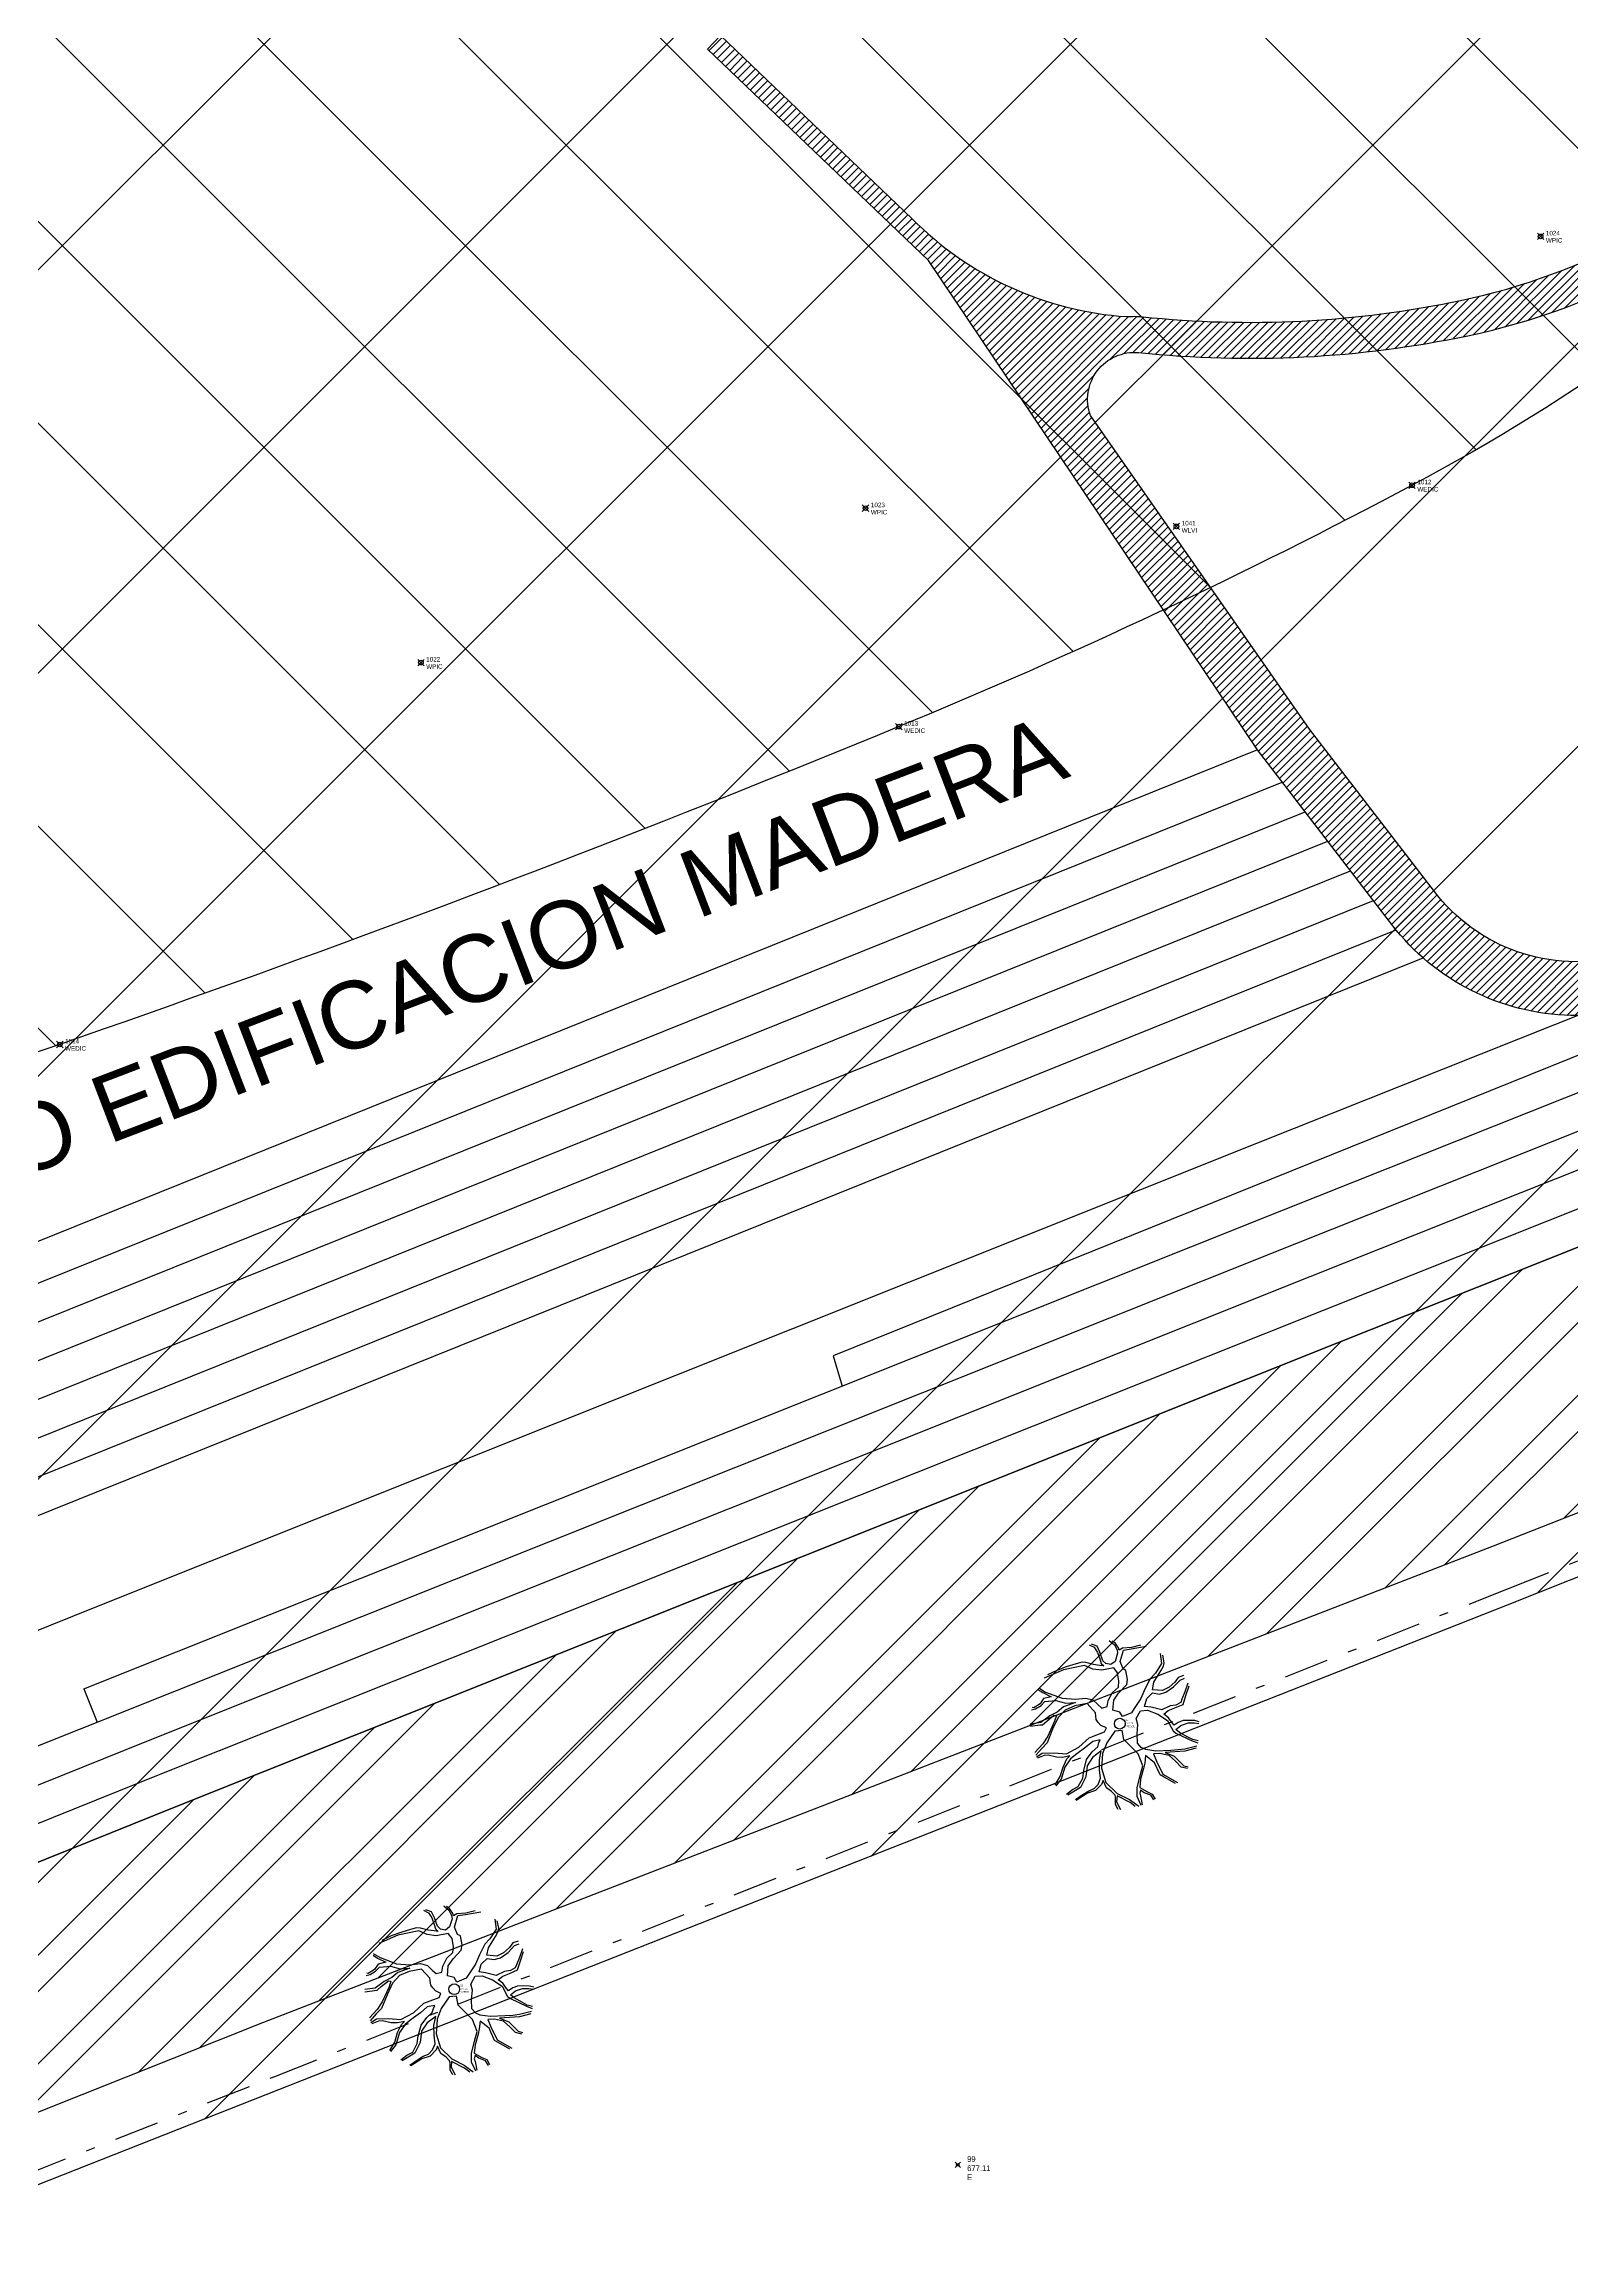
# Model space of a CAD drawing. Extents: x 352140 to 354978, y 6304672 to 6307963.
# Drawn here: x 352557.92 to 352574.93, y 6305439.8 to 6305464.39 of the extents above; entities that cross this region are included whole.
import ezdxf

# ---------------------------------------------------------------- set-up
doc = ezdxf.new("R2010")
doc.units = 0
doc.header["$PDMODE"] = 35
doc.header["$PDSIZE"] = 0.03
doc.linetypes.add('JPG_DASHDOT', pattern=[1, 0.5, -0.25, 0, -0.25])
doc.layers.get('0').update_dxf_attribs({"linetype": 'CONTINUOUS'})
for name, color, linetype in [('0-LEVANTAMIENTO 2020.SEP', 252, 'CONTINUOUS'), ('02_Geo ext_Acotamiento', 7, 'CONTINUOUS'), ('1-ESCALA', 252, 'CONTINUOUS'), ('1-LINEA EXTERIOR EDIFICIO MADERAS', 252, 'CONTINUOUS'), ('1-MURO', 7, 'CONTINUOUS'), ('1-TEXTOS', 7, 'CONTINUOUS'), ('1-VEREDA', 251, 'CONTINUOUS'), ('2-ACHURADO MURO', 9, 'CONTINUOUS'), ('2-ACHURADO VEREDA', 252, 'CONTINUOUS'), ('TOP-URB-SOLERAS', 2, 'JPG_DASHDOT'), ('V-NODE - 2013', 4, 'CONTINUOUS'), ('V-NODE-TEXT', 1, 'CONTINUOUS'), ('V-NODE-TEXT 2013', 2, 'CONTINUOUS'), ('V-NODE-TEXT5', 5, 'CONTINUOUS'), ('Z-ARBOL', 253, 'CONTINUOUS')]:
    doc.layers.add(name, color=color, linetype=linetype)
doc.styles.add('A', font='arial.ttf', dxfattribs={"height": 2})
doc.styles.add('ROMANS', font='romans.shx', dxfattribs={"width": 0.75})
doc.dimstyles.new('Principal', dxfattribs={"dimscale": 0, "dimtxt": 2, "dimasz": 2, "dimexe": 1, "dimexo": 1, "dimtad": 1, "dimrnd": 0.05, "dimzin": 1, "dimtxsty": 'ROMANS', "dimcen": 2.5, "dimclrt": 2, "dimaunit": 2, "dimadec": 0, "dimazin": 0, "dimtfac": 1, "dimtmove": 0, "dimatfit": 3, "dimfxl": 1, "dimfxlon": 1, "dimarcsym": 0})

# ---------------------------------------------------------------- blocks, each defined once
blk = doc.blocks.new('*U409', base_point=(352568.092, 6305440.765))
at = {"layer": 'V-NODE - 2013', "lineweight": -2}
blk.add_point((352568.092, 6305440.765), dxfattribs=at)
at = {"layer": 'V-NODE-TEXT 2013', "linetype": 'ByBlock', "char_height": 0.0635}
for s, insert, attachment_point in [('99', (352568.197, 6305440.798), 7), ('677.11', (352568.197, 6305440.76), 1), ('E', (352568.197, 6305440.659), 1)]:
    blk.add_mtext(s, dxfattribs=dict(at, insert=insert, attachment_point=attachment_point))
blk = doc.blocks.new('*U618', base_point=(352562.115, 6305457.498))
at = {"layer": 'V-NODE-TEXT5', "lineweight": -2}
for p, q in [((352562.079, 6305457.462), (352562.151, 6305457.534)), ((352562.079, 6305457.534), (352562.151, 6305457.462))]:
    blk.add_line(p, q, dxfattribs=at)
blk.add_circle((352562.115, 6305457.498), 0.0254, dxfattribs=at)
at = {"layer": 'V-NODE-TEXT5', "color": 0, "linetype": 'ByBlock', "char_height": 0.0508}
for s, insert, attachment_point in [('WPIC', (352562.174, 6305457.479), 1), ('1022', (352562.174, 6305457.534), 4)]:
    blk.add_mtext(s, dxfattribs=dict(at, insert=insert, attachment_point=attachment_point))
blk = doc.blocks.new('*U619', base_point=(352567.066, 6305459.218))
at = {"layer": 'V-NODE-TEXT5', "lineweight": -2}
for p, q in [((352567.03, 6305459.182), (352567.102, 6305459.254)), ((352567.03, 6305459.254), (352567.102, 6305459.182))]:
    blk.add_line(p, q, dxfattribs=at)
blk.add_circle((352567.066, 6305459.218), 0.0254, dxfattribs=at)
at = {"layer": 'V-NODE-TEXT5', "color": 0, "linetype": 'ByBlock', "char_height": 0.0508}
for s, insert, attachment_point in [('WPIC', (352567.125, 6305459.199), 1), ('1023', (352567.125, 6305459.254), 4)]:
    blk.add_mtext(s, dxfattribs=dict(at, insert=insert, attachment_point=attachment_point))
blk = doc.blocks.new('*U620', base_point=(352574.582, 6305462.245))
at = {"layer": 'V-NODE-TEXT5', "lineweight": -2}
for p, q in [((352574.546, 6305462.209), (352574.618, 6305462.281)), ((352574.546, 6305462.281), (352574.618, 6305462.209))]:
    blk.add_line(p, q, dxfattribs=at)
blk.add_circle((352574.582, 6305462.245), 0.0254, dxfattribs=at)
at = {"layer": 'V-NODE-TEXT5', "color": 0, "linetype": 'ByBlock', "char_height": 0.0508}
for s, insert, attachment_point in [('1024', (352574.641, 6305462.281), 4), ('WPIC', (352574.641, 6305462.226), 1)]:
    blk.add_mtext(s, dxfattribs=dict(at, insert=insert, attachment_point=attachment_point))
blk = doc.blocks.new('*U646', base_point=(352570.527, 6305459.015))
at = {"layer": 'V-NODE-TEXT5', "lineweight": -2}
for p, q in [((352570.491, 6305458.979), (352570.563, 6305459.051)), ((352570.491, 6305459.051), (352570.563, 6305458.979))]:
    blk.add_line(p, q, dxfattribs=at)
blk.add_circle((352570.527, 6305459.015), 0.0254, dxfattribs=at)
at = {"layer": 'V-NODE-TEXT5', "color": 0, "linetype": 'ByBlock', "char_height": 0.0508}
for s, insert, attachment_point in [('1041', (352570.586, 6305459.051), 4), ('WLVI', (352570.586, 6305458.996), 1)]:
    blk.add_mtext(s, dxfattribs=dict(at, insert=insert, attachment_point=attachment_point))
blk = doc.blocks.new('*U694', base_point=(352573.151, 6305459.473))
at = {"layer": 'V-NODE-TEXT5', "lineweight": -2}
for p, q in [((352573.115, 6305459.437), (352573.187, 6305459.509)), ((352573.115, 6305459.509), (352573.187, 6305459.437))]:
    blk.add_line(p, q, dxfattribs=at)
blk.add_circle((352573.151, 6305459.473), 0.0254, dxfattribs=at)
at = {"layer": 'V-NODE-TEXT5', "color": 0, "linetype": 'ByBlock', "char_height": 0.0508}
for s, insert, attachment_point in [('WEDIC', (352573.21, 6305459.454), 1), ('1012', (352573.21, 6305459.509), 4)]:
    blk.add_mtext(s, dxfattribs=dict(at, insert=insert, attachment_point=attachment_point))
blk = doc.blocks.new('*U695', base_point=(352567.437, 6305456.785))
at = {"layer": 'V-NODE-TEXT5', "lineweight": -2}
for p, q in [((352567.401, 6305456.749), (352567.473, 6305456.821)), ((352567.401, 6305456.821), (352567.473, 6305456.749))]:
    blk.add_line(p, q, dxfattribs=at)
blk.add_circle((352567.437, 6305456.785), 0.0254, dxfattribs=at)
at = {"layer": 'V-NODE-TEXT5', "color": 0, "linetype": 'ByBlock', "char_height": 0.0508}
for s, insert, attachment_point in [('1013', (352567.496, 6305456.821), 4), ('WEDIC', (352567.496, 6305456.766), 1)]:
    blk.add_mtext(s, dxfattribs=dict(at, insert=insert, attachment_point=attachment_point))
blk = doc.blocks.new('*U696', base_point=(352558.094, 6305453.245))
at = {"layer": 'V-NODE-TEXT5', "lineweight": -2}
for p, q in [((352558.058, 6305453.209), (352558.13, 6305453.281)), ((352558.058, 6305453.281), (352558.13, 6305453.209))]:
    blk.add_line(p, q, dxfattribs=at)
blk.add_circle((352558.094, 6305453.245), 0.0254, dxfattribs=at)
at = {"layer": 'V-NODE-TEXT5', "color": 0, "linetype": 'ByBlock', "char_height": 0.0508}
for s, insert, attachment_point in [('WEDIC', (352558.153, 6305453.226), 1), ('1014', (352558.153, 6305453.281), 4)]:
    blk.add_mtext(s, dxfattribs=dict(at, insert=insert, attachment_point=attachment_point))
blk = doc.blocks.new('ARBOL')
at = {"layer": 'Z-ARBOL', "color": 9, "linetype": 'Continuous', "true_color": 0xbdbdbd}
for p, q in [((-1.4, 3.6), (-1.17, 3.49)), ((-1.03, 3.53), (-1.29, 3.62)), ((-1.17, 3.49), (-1.02, 3.25)), ((-0.9, 3.26), (-1.03, 3.53)), ((-1.02, 3.25), (-0.91, 2.96)), ((-0.77, 2.87), (-0.9, 3.26)), ((-0.48, 3.8), (-0.24, 3.6)), ((-0.21, 3.69), (-0.35, 3.77)), ((-0.24, 3.6), (-0.12, 3.37)), ((-0.06, 3.46), (-0.21, 3.69)), ((-0.1, 3.21), (-0.21, 2.84)), ((-0.12, 3.37), (-0.1, 3.21)), ((-0.03, 3.35), (-0.06, 3.46)), ((0.12, 3.44), (-0.03, 3.35)), ((0.02, 2.83), (0.17, 3.36)), ((0.53, 3.47), (0.12, 3.44)), ((0.17, 3.36), (0.52, 3.41)), ((0.52, 3.41), (1.21, 3.53)), ((0.95, 3.58), (0.53, 3.47)), ((1.85, 3.2), (1.91, 2.74)), ((2.03, 2.78), (1.96, 3.12)), ((-2.57, 2.46), (-3.44, 2.08)), ((-2.87, 2.43), (-3.3, 2.22)), ((-2.44, 2.59), (-2.87, 2.43)), ((-1.61, 2.66), (-2.57, 2.46)), ((-1.99, 2.73), (-2.44, 2.59)), ((-1.72, 2.8), (-1.99, 2.73)), ((-1.54, 2.79), (-1.72, 2.8)), ((-1.23, 2.49), (-1.61, 2.66)), ((-1.19, 2.7), (-1.54, 2.79)), ((-0.82, 2.44), (-1.23, 2.49)), ((-0.92, 2.66), (-1.19, 2.7)), ((-0.73, 2.64), (-0.92, 2.66)), ((-0.91, 2.96), (-0.85, 2.75)), ((-0.85, 2.75), (-0.73, 2.64)), ((-0.27, 2.54), (-0.82, 2.44)), ((-0.63, 2.74), (-0.77, 2.87)), ((-0.4, 2.7), (-0.63, 2.74)), ((-0.21, 2.84), (-0.4, 2.7)), ((-0.1, 2.32), (-0.27, 2.54)), ((-0.04, 1.94), (-0.1, 2.32)), ((0.15, 2.5), (0.02, 2.83)), ((0.28, 2.43), (0.15, 2.5)), ((0.36, 2.02), (0.28, 2.43)), ((0.32, 1.78), (0.36, 2.02)), ((1.39, 2.05), (1.15, 1.57)), ((1.63, 2.3), (1.39, 2.05)), ((1.56, 1.89), (1.73, 2.16)), ((1.91, 2.74), (1.63, 2.3)), ((1.73, 2.16), (1.88, 2.41)), ((1.88, 2.41), (2, 2.63)), ((2, 2.63), (2.03, 2.78)), ((2.67, 2.11), (2.52, 1.9)), ((2.91, 2.19), (2.67, 2.11)), ((2.75, 1.99), (2.96, 2.07)), ((-3.7, 1.55), (-3.5, 1.42)), ((-3.69, 1.63), (-3.38, 1.44)), ((-3.47, 1.14), (-3.63, 0.9)), ((-3.59, 0.83), (-3.41, 1.01)), ((-3.5, 1.42), (-3.12, 1.23)), ((-3.12, 1.23), (-3.47, 1.14)), ((-3.41, 1.01), (-2.91, 1.05)), ((-3.38, 1.44), (-2.63, 1.16)), ((-2.91, 1.05), (-2.46, 0.93)), ((-2.63, 1.16), (-2.02, 1.12)), ((-2.02, 1.12), (-1.54, 1.17)), ((-1.54, 1.17), (-1.22, 1.08)), ((-1.22, 1.08), (-1, 0.87)), ((-0.57, 0.78), (-0.52, 1.05)), ((-0.52, 1.05), (-0.33, 1.42)), ((-0.33, 1.42), (-0.06, 1.67)), ((-0.31, 0.61), (-0.27, 1.07)), ((-0.27, 1.07), (-0.05, 1.39)), ((-0.06, 1.67), (-0.04, 1.94)), ((-0.05, 1.39), (0.32, 1.78)), ((0.97, 1.15), (0.66, 0.69)), ((1.15, 1.57), (0.97, 1.15)), ((1.13, 0.79), (1.23, 1.14)), ((1.23, 1.14), (1.5, 1.4)), ((1.49, 1.55), (1.56, 1.89)), ((1.95, 1.51), (1.49, 1.55)), ((1.5, 1.4), (1.82, 1.35)), ((1.82, 1.35), (2.11, 1.43)), ((2.25, 1.66), (1.95, 1.51)), ((2.11, 1.43), (2.46, 1.68)), ((2.52, 1.9), (2.25, 1.66)), ((2.46, 1.68), (2.75, 1.99)), ((2.84, 1.11), (2.78, 0.97)), ((2.97, 1.45), (2.84, 1.11)), ((2.89, 0.88), (3.02, 1.29)), ((3.11, 1.85), (2.97, 1.45)), ((3.02, 1.29), (3.16, 1.72)), ((-3.6, 0.05), (-4.08, -0.02)), ((-4.02, 0.63), (-3.84, 0.67)), ((-3.92, 0.72), (-3.99, 0.73)), ((-3.63, 0.9), (-3.92, 0.72)), ((-3.84, 0.67), (-3.59, 0.83)), ((-3.19, 0.35), (-3.6, 0.05)), ((-3.52, -0.05), (-3.33, 0.12)), ((-3.33, 0.12), (-3, 0.38)), ((-2.97, 0.11), (-3.28, -0.57)), ((-2.85, 0.53), (-3.19, 0.35)), ((-2.81, 0.28), (-3.06, -0.25)), ((-3, 0.38), (-2.89, 0.37)), ((-2.89, 0.37), (-2.97, 0.11)), ((-2.57, 0.76), (-2.85, 0.53)), ((-2.49, 0.62), (-2.81, 0.28)), ((-2.02, 0.96), (-2.57, 0.76)), ((-2.05, 0.81), (-2.49, 0.62)), ((-2.46, 0.93), (-2.02, 0.96)), ((-1.49, 0.92), (-2.05, 0.81)), ((-1.11, 0.5), (-1.49, 0.92)), ((-1.07, 0.19), (-1.11, 0.5)), ((-0.98, 0.06), (-1.07, 0.19)), ((-1, 0.87), (-0.82, 0.71)), ((-0.86, -0.08), (-0.98, 0.06)), ((-0.82, 0.71), (-0.57, 0.78)), ((0, 0.53), (-0.31, 0.61)), ((0.12, 0.32), (0, 0.53)), ((0.54, 0.5), (0.12, 0.32)), ((0.66, 0.69), (0.54, 0.5)), ((0.75, 0.23), (0.95, 0.59)), ((0.83, -0.04), (0.75, 0.23)), ((0.95, 0.59), (1.27, 0.61)), ((1.43, 0.75), (1.13, 0.79)), ((1.27, 0.61), (1.74, 0.43)), ((1.92, 0.63), (1.43, 0.75)), ((1.74, 0.43), (2.18, 0.14)), ((2.3, 0.81), (1.92, 0.63)), ((2.01, 0.43), (2.21, 0.6)), ((2.22, 0.27), (2.01, 0.43)), ((2.18, 0.14), (2.43, -0.33)), ((2.21, 0.6), (2.52, 0.72)), ((2.39, 0.04), (2.22, 0.27)), ((2.56, 0.85), (2.3, 0.81)), ((2.48, -0.07), (2.39, 0.04)), ((2.67, 0.06), (2.48, -0.07)), ((2.52, 0.72), (2.89, 0.88)), ((2.78, 0.97), (2.56, 0.85)), ((2.89, 0.14), (2.67, 0.06)), ((2.79, -0.08), (3.12, 0.04)), ((3.16, 0.15), (2.89, 0.14)), ((3.12, 0.04), (3.41, 0.04)), ((3.43, 0.14), (3.16, 0.15)), ((3.41, 0.04), (3.61, 0)), ((3.63, 0.09), (3.43, 0.14)), ((-4.07, -0.12), (-3.64, -0.06)), ((-3.51, -0.92), (-3.87, -1.31)), ((-3.64, -0.06), (-3.52, -0.05)), ((-3.31, -0.88), (-3.56, -1.13)), ((-3.28, -0.57), (-3.51, -0.92)), ((-3.06, -0.25), (-3.31, -0.88)), ((-1.86, -1.08), (-1.39, -0.64)), ((-1.23, -0.81), (-1.54, -1.08)), ((-1.39, -0.64), (-0.69, -0.38)), ((-0.89, -0.74), (-1.23, -0.81)), ((-1, -1.06), (-0.95, -0.88)), ((-0.95, -0.88), (-0.89, -0.74)), ((-0.61, -0.19), (-0.86, -0.08)), ((-0.59, -0.88), (-0.78, -1.36)), ((-0.69, -0.38), (-0.61, -0.19)), ((-0.23, -0.35), (-0.59, -0.88)), ((0.11, -0.32), (-0.23, -0.35)), ((0.18, -0.73), (0.11, -0.32)), ((0.84, -1.38), (0.18, -0.73)), ((0.79, -0.47), (0.83, -0.04)), ((0.81, -0.89), (0.79, -0.47)), ((0.98, -1.09), (0.81, -0.89)), ((2.43, -0.33), (2.56, -0.43)), ((2.56, -0.26), (2.79, -0.08)), ((2.73, -0.4), (2.56, -0.26)), ((2.56, -0.43), (3.3, -0.78)), ((3.11, -0.61), (2.73, -0.4)), ((3.33, -0.73), (3.11, -0.61)), ((3.3, -0.78), (3.56, -0.88)), ((3.57, -0.79), (3.33, -0.73)), ((-3.56, -1.13), (-3.83, -1.44)), ((-3.8, -1.52), (-3.54, -1.35)), ((-3.45, -1.45), (-3.75, -1.58)), ((-3.54, -1.35), (-2.99, -1.33)), ((-3.27, -1.44), (-3.45, -1.45)), ((-2.88, -1.53), (-3.27, -1.44)), ((-2.99, -1.33), (-2.43, -1.38)), ((-2.59, -1.54), (-2.88, -1.53)), ((-2.71, -2.41), (-2.58, -1.98)), ((-2.5, -1.98), (-2.67, -2.54)), ((-2.27, -1.47), (-2.59, -1.54)), ((-2.58, -1.98), (-2.41, -1.61)), ((-2.24, -1.61), (-2.5, -1.98)), ((-2.43, -1.38), (-1.86, -1.08)), ((-2.41, -1.61), (-2.27, -1.47)), ((-1.96, -1.38), (-2.24, -1.61)), ((-1.54, -1.08), (-1.96, -1.38)), ((-1.64, -2.13), (-1.51, -1.64)), ((-1.49, -1.92), (-1.55, -2.43)), ((-1.51, -1.64), (-1.25, -1.29)), ((-1.24, -1.54), (-1.49, -1.92)), ((-1.25, -1.29), (-1, -1.06)), ((-0.84, -1.24), (-1.24, -1.54)), ((-0.93, -1.65), (-0.84, -1.24)), ((-0.92, -2.1), (-0.93, -1.65)), ((-0.78, -1.36), (-0.83, -2.03)), ((1.05, -1.93), (0.84, -1.38)), ((0.93, -2.37), (1.05, -1.93)), ((1.19, -1.18), (0.98, -1.09)), ((1.14, -1.8), (1.09, -2.05)), ((1.18, -1.46), (1.14, -1.8)), ((1.59, -1.78), (1.18, -1.46)), ((1.64, -1.25), (1.19, -1.18)), ((1.83, -1.36), (1.54, -1.38)), ((1.54, -1.38), (1.67, -1.71)), ((1.84, -2.34), (1.59, -1.78)), ((2.33, -1.22), (1.64, -1.25)), ((1.67, -1.71), (1.96, -2.31)), ((2.25, -1.46), (1.83, -1.36)), ((2.97, -1.26), (2.07, -1.32)), ((2.07, -1.32), (2.49, -1.49)), ((2.54, -1.71), (2.25, -1.46)), ((2.67, -1.2), (2.33, -1.22)), ((2.49, -1.49), (2.92, -1.92)), ((2.8, -1.98), (2.54, -1.71)), ((2.97, -1.16), (2.67, -1.2)), ((3.09, -2.05), (2.8, -1.98)), ((2.92, -1.92), (3.12, -1.97)), ((3.52, -1.02), (2.97, -1.16)), ((3.49, -1.12), (2.97, -1.26)), ((-2.94, -2.79), (-2.71, -2.41)), ((-2.67, -2.54), (-2.91, -2.84)), ((-2.43, -3.22), (-2.16, -3.01)), ((-1.79, -2.92), (-2.37, -3.27)), ((-2.16, -3.01), (-1.89, -2.87)), ((-1.89, -2.87), (-1.69, -2.48)), ((-1.55, -2.43), (-1.79, -2.92)), ((-1.69, -2.48), (-1.64, -2.13)), ((-1.41, -3.06), (-1.17, -2.96)), ((-1.17, -2.96), (-0.99, -2.77)), ((-0.83, -2.77), (-1.1, -3.05)), ((-0.99, -2.77), (-0.87, -2.49)), ((-0.87, -2.49), (-0.92, -2.1)), ((-0.83, -2.03), (-0.63, -2.68)), ((-0.76, -2.6), (-0.83, -2.77)), ((-0.61, -2.93), (-0.76, -2.6)), ((-0.63, -2.68), (-0.11, -3.18)), ((-0.37, -3.1), (-0.61, -2.93)), ((0.79, -2.93), (0.93, -2.37)), ((0.79, -3.33), (0.79, -2.93)), ((0.95, -2.53), (0.91, -2.92)), ((0.91, -2.92), (1.26, -3.11)), ((1.09, -2.05), (0.95, -2.53)), ((2.03, -2.44), (1.84, -2.34)), ((1.96, -2.31), (2.63, -2.69)), ((2.54, -2.73), (2.03, -2.44)), ((-2.02, -3.46), (-1.76, -3.28)), ((-1.47, -3.17), (-1.98, -3.5)), ((-1.76, -3.28), (-1.41, -3.06)), ((-1.1, -3.05), (-1.47, -3.17)), ((-0.21, -3.26), (-0.37, -3.1)), ((-0.19, -3.36), (-0.21, -3.26)), ((-0.19, -3.69), (-0.19, -3.36)), ((-0.07, -3.91), (-0.19, -3.69)), ((-0.12, -3.3), (-0.14, -3.56)), ((-0.14, -3.56), (0.04, -3.91)), ((0.47, -3.6), (-0.12, -3.3)), ((-0.11, -3.18), (0.45, -3.46)), ((0.45, -3.46), (0.87, -3.77)), ((0.71, -3.78), (0.47, -3.6)), ((0.98, -3.74), (0.79, -3.33)), ((0.95, -3.03), (0.91, -3.17)), ((0.91, -3.17), (0.95, -3.3)), ((1.12, -3.15), (0.95, -3.03)), ((0.95, -3.3), (1.03, -3.7)), ((1.42, -3.26), (1.12, -3.15)), ((1.26, -3.11), (1.48, -3.21)), ((1.56, -3.48), (1.42, -3.26)), ((1.48, -3.21), (1.61, -3.44))]:
    blk.add_line(p, q, dxfattribs=at)
at = {"layer": 'Z-ARBOL', "color": 9, "true_color": 0xbdbdbd}
blk.add_circle((0, 0), 0.245, dxfattribs=at)
blk = doc.blocks.new('*U725', base_point=(352569.896, 6305445.68))
at = {"layer": 'Z-ARBOL', "linetype": 'ByBlock', "lineweight": -2, "xscale": 0.2441400029806206, "yscale": 0.2441400029806206, "zscale": 0.2441400029806206}
blk.add_blockref('ARBOL', (352569.896, 6305445.68), dxfattribs=at)
at = {"layer": 'V-NODE-TEXT', "linetype": 'ByBlock', "char_height": 0.02}
for s, insert, attachment_point in [('31', (352569.961, 6305445.72), 4), ('677.28', (352569.961, 6305445.695), 1), ('°ARBOL', (352569.961, 6305445.65), 4)]:
    blk.add_mtext(s, dxfattribs=dict(at, insert=insert, attachment_point=attachment_point))
blk = doc.blocks.new('*U726', base_point=(352562.486, 6305442.722))
at = {"layer": 'Z-ARBOL', "linetype": 'ByBlock', "lineweight": -2, "xscale": 0.2441400029806206, "yscale": 0.2441400029806206, "zscale": 0.2441400029806206}
blk.add_blockref('ARBOL', (352562.486, 6305442.722), dxfattribs=at)
at = {"layer": 'V-NODE-TEXT', "linetype": 'ByBlock', "char_height": 0.02}
for s, insert, attachment_point in [('32', (352562.551, 6305442.762), 4), ('677.15', (352562.551, 6305442.737), 1), ('°ARBOL', (352562.551, 6305442.692), 4)]:
    blk.add_mtext(s, dxfattribs=dict(at, insert=insert, attachment_point=attachment_point))
blk = doc.blocks.new('*D1356')
at = {"layer": '02_Geo ext_Acotamiento', "color": 0, "lineweight": -2, "transparency": 16777216}
blk.add_line((352474.093, 6305972.205), (352473.119, 6305978.179), dxfattribs=at)
at = {"layer": '02_Geo ext_Acotamiento', "color": 0, "transparency": 16777216}
blk.add_solid([(352473.283, 6305978.206), (352472.954, 6305978.153), (352472.958, 6305979.166)], dxfattribs=at)
at = {"layer": '02_Geo ext_Acotamiento', "color": 2, "transparency": 16777216, "insert": (352474.582, 6305974.845), "char_height": 1, "attachment_point": 5, "rotation": 279.2575, "style": 'ROMANS'}
blk.add_mtext('R765,10', dxfattribs=at)

msp = doc.modelspace()

# ---------------------------------------------------------------- hatches: boundary and pattern name
at = {"layer": '0-LEVANTAMIENTO 2020.SEP'}
h = msp.add_hatch(dxfattribs=at)
h.set_pattern_fill('ANSI31', color=252)
h.paths.add_polyline_path([(352458.213, 6305401.216), (352452.503, 6305398.982), (352452.816, 6305399.28), (352452.609, 6305399.636), (352451.638, 6305400.227), (352457.678, 6305402.577), (352457.689, 6305402.79), (352457.683, 6305402.996), (352454.252, 6305411.685), (352450.931, 6305420.069), (352447.151, 6305429.404), (352442.008, 6305442.347), (352436.835, 6305455.304), (352430.757, 6305470.685), (352440.792, 6305475.07), (352451.682, 6305479.894), (352465.771, 6305486.18), (352480.216, 6305492.535), (352496.407, 6305499.712), (352513.657, 6305507.299), (352529.161, 6305514.161), (352541.959, 6305519.8), (352561.927, 6305528.675), (352571.449, 6305540.268), (352583.647, 6305555.178), (352598.213, 6305545.789), (352605.453, 6305541.805), (352602.222, 6305538.721), (352606.073, 6305535.813), (352608.645, 6305532.42), (352608.792, 6305532.234), (352608.857, 6305528.43), (352613.727, 6305525.092), (352613.927, 6305524.926), (352609.716, 6305517.616), (352604.317, 6305502.974), (352607.353, 6305483.644), (352606.958, 6305479.393), (352608.039, 6305476.818), (352609.065, 6305474.225), (352617.537, 6305468.424), (352618.346, 6305465.146), (352618.854, 6305464.849), (352618.951, 6305464.69), (352608.801, 6305460.676), (352599.579, 6305457.023), (352587.598, 6305452.326), (352574.209, 6305447), (352559.984, 6305441.387), (352541.368, 6305434.036), (352532.693, 6305430.631), (352523.045, 6305426.8), (352512.509, 6305422.629), (352503.01, 6305418.889), (352490.722, 6305414.053), (352481.682, 6305410.475), (352476.439, 6305408.401), (352468.05, 6305405.104)])
at = {"layer": '1-LINEA EXTERIOR EDIFICIO MADERAS'}
h = msp.add_hatch(dxfattribs=at)
h.set_pattern_fill('ANSI31', color=252, scale=0.5, angle=90)
h.paths.add_polyline_path([(352509.254, 6305464.349), (352489.235, 6305457.311, 0.006593), (352483.626, 6305455.312, 0.225672), (352479.522, 6305451.091, 0.369359), (352482.833, 6305442.806, 0.105621), (352487.097, 6305441.999), (352494.78, 6305441.975, 0.022709), (352512.986, 6305443.076, 0.009245), (352519.629, 6305443.906, 0.008069), (352526.96, 6305445.081, 0.00776), (352532.19, 6305446.09, 0.003168), (352537.058, 6305447.14, 0.018522), (352547.928, 6305449.983, -0.000433), (352550.887, 6305450.916, 0.02483), (352567.437, 6305456.785, 0.024648), (352573.151, 6305459.473, 0.065043), (352578.117, 6305463.01, 0.03227), (352582.068, 6305467.188, 0.06625), (352589.221, 6305481.458, 0.027642), (352596.216, 6305502.437, 0.013828), (352598.79, 6305513.005, 0.018853), (352600.543, 6305523.006, 0.159831), (352600.113, 6305525.357, 0.093527), (352598.113, 6305527.807, 0.380747), (352588.95, 6305527.551), (352586.878, 6305524.749), (352584.88, 6305521.705), (352583.088, 6305518.971), (352579.481, 6305513.484), (352576.46, 6305508.881), (352569.643, 6305498.477), (352565.382, 6305491.97), (352560.315, 6305485.388), (352555.754, 6305481.548), (352539.433, 6305474.882), (352517.803, 6305467.362)])
at = {"layer": '2-ACHURADO MURO'}
h = msp.add_hatch(dxfattribs=at)
h.set_pattern_fill('ANSI31', color=256, scale=0.02)
h.set_pattern_definition([(45, (0, 0), (-0.04490128060535, 0.04490128060535), [])])
h.paths.add_polyline_path([(352570.127, 6305460.95, 0.077461), (352573.772, 6305461.139, 0.1474), (352577.629, 6305463.242, 0.075621), (352585.753, 6305474.432), (352585.398, 6305474.616, -0.075621), (352577.344, 6305463.523, -0.1474), (352573.69, 6305461.531, -0.07792), (352570.148, 6305461.35, 0.047976), (352569.972, 6305461.351, -0.182302), (352567.584, 6305462.442), (352565.452, 6305464.482), (352565.307, 6305464.33), (352567.765, 6305461.978), (352571.43, 6305456.525), (352572.974, 6305454.519, 0.226316), (352574.993, 6305453.567), (352584.314, 6305457.281), (352591.826, 6305460.311), (352591.829, 6305460.305), (352599.205, 6305463.245, 0.000013), (352599.064, 6305463.669), (352576.729, 6305454.766), (352575.547, 6305454.249, -0.302334), (352573.439, 6305454.899), (352572.008, 6305456.758), (352569.57, 6305460.251, -0.560443)])
at = {"layer": '2-ACHURADO VEREDA'}
h = msp.add_hatch(dxfattribs=at)
h.set_pattern_fill('ANSI32', color=256, scale=0.09)
edge = h.paths.add_edge_path()
edge.add_line((352494.157, 6305418.53), (352488.941, 6305416.427))
edge.add_line((352488.941, 6305416.427), (352489.942, 6305414.484))
edge.add_arc((352490.824, 6305415.746), 1.539, 235.046, 265.5321)
edge.add_line((352490.704, 6305414.211), (352494.697, 6305415.812))
edge.add_line((352494.697, 6305415.812), (352494.552, 6305416.257))
edge.add_line((352494.552, 6305416.257), (352502.709, 6305419.494))
edge.add_line((352502.709, 6305419.494), (352512.363, 6305423.326))
edge.add_line((352512.363, 6305423.326), (352522.849, 6305427.501))
edge.add_line((352522.849, 6305427.501), (352532.385, 6305431.239))
edge.add_line((352532.385, 6305431.239), (352541.168, 6305434.704))
edge.add_line((352541.168, 6305434.704), (352560.355, 6305442.352))
edge.add_line((352560.355, 6305442.352), (352574.057, 6305447.661))
edge.add_line((352574.057, 6305447.661), (352586.18, 6305452.427))
edge.add_line((352586.18, 6305452.427), (352599.796, 6305457.878))
edge.add_line((352599.796, 6305457.878), (352599.983, 6305460.901))
edge.add_line((352599.983, 6305460.901), (352599.939, 6305461.036))
edge.add_line((352599.939, 6305461.036), (352596.032, 6305459.42))
edge.add_line((352596.032, 6305459.42), (352585.207, 6305455.053))
edge.add_line((352585.207, 6305455.053), (352572.313, 6305449.916))
edge.add_line((352572.313, 6305449.916), (352559.381, 6305444.752))
edge.add_line((352559.381, 6305444.752), (352540.705, 6305437.224))
edge.add_line((352540.705, 6305437.224), (352531.498, 6305433.526))
edge.add_line((352531.498, 6305433.526), (352522.742, 6305429.978))
edge.add_line((352522.742, 6305429.978), (352511.784, 6305425.587))
edge.add_line((352511.784, 6305425.587), (352506.646, 6305423.549))
edge.add_line((352506.646, 6305423.549), (352502.028, 6305421.704))
edge.add_line((352502.028, 6305421.704), (352494.812, 6305418.794))
edge.add_line((352494.812, 6305418.794), (352495.181, 6305417.883))
edge.add_line((352495.181, 6305417.883), (352494.537, 6305417.593))
edge.add_line((352494.537, 6305417.593), (352494.157, 6305418.53))

# ---------------------------------------------------------------- linework, layer by layer
at = {"layer": '0-LEVANTAMIENTO 2020.SEP', "flags": 128}
msp.add_lwpolyline([(352599.579, 6305457.023), (352587.598, 6305452.326), (352574.209, 6305447), (352559.984, 6305441.387), (352541.368, 6305434.036), (352532.693, 6305430.631), (352523.045, 6305426.8), (352512.509, 6305422.629), (352503.01, 6305418.889), (352490.722, 6305414.053), (352481.682, 6305410.475), (352476.439, 6305408.401), (352468.05, 6305405.104), (352458.213, 6305401.216)], dxfattribs=at)
at = {"layer": '1-ESCALA', "flags": 128}
for points in [[(352540.705, 6305437.224), (352559.381, 6305444.752), (352572.313, 6305449.916), (352585.207, 6305455.053), (352596.032, 6305459.42), (352599.939, 6305461.036)], [(352540.999, 6305439.93), (352558.487, 6305446.979), (352571.423, 6305452.145), (352584.314, 6305457.281), (352591.826, 6305460.311)], [(352543.69, 6305439.29), (352559.083, 6305445.494), (352572.016, 6305450.659), (352584.909, 6305455.796), (352595.729, 6305460.161), (352595.766, 6305460.176)], [(352558.363, 6305446.068), (352571.72, 6305451.402), (352584.612, 6305456.538), (352593.809, 6305460.249)], [(352540.712, 6305443.735), (352555.987, 6305449.836), (352571.706, 6305456.166)], [(352540.82, 6305443.347), (352556.136, 6305449.464), (352571.96, 6305455.837)], [(352540.916, 6305442.955), (352556.284, 6305449.093), (352572.213, 6305455.508)], [(352540.927, 6305442.529), (352556.433, 6305448.722), (352572.466, 6305455.179)], [(352540.939, 6305442.103), (352556.582, 6305448.351), (352572.72, 6305454.85)], [(352540.95, 6305441.676), (352556.731, 6305447.979), (352572.973, 6305454.521)], [(352540.961, 6305441.25), (352556.88, 6305447.608), (352573.273, 6305454.21)], [(352541.06, 6305437.799), (352559.232, 6305445.123), (352572.165, 6305450.287), (352580.632, 6305453.661), (352580.507, 6305454.011)], [(352551.042, 6305442.714), (352571.868, 6305451.03), (352578.683, 6305453.745), (352578.52, 6305454.129)], [(352577.132, 6305453.983), (352566.707, 6305449.777), (352566.806, 6305449.44)], [(352558.363, 6305446.068), (352558.511, 6305445.697)]]:
    msp.add_lwpolyline(points, dxfattribs=at)
at = {"layer": '1-LINEA EXTERIOR EDIFICIO MADERAS', "flags": 128}
msp.add_lwpolyline([(352596.216, 6305502.437, -0.027642), (352589.221, 6305481.458, -0.06625), (352582.068, 6305467.188, -0.03227), (352578.117, 6305463.01, -0.065043), (352573.151, 6305459.473, -0.024648), (352567.437, 6305456.785, -0.02318), (352552.004, 6305451.255, -0.020574), (352550.949, 6305450.891, 0.000441), (352547.928, 6305449.983, -0.018522), (352537.058, 6305447.14, -0.003168), (352532.19, 6305446.09, -0.00776), (352526.96, 6305445.081, -0.008069), (352519.629, 6305443.906, -0.009245)], format="xyb", dxfattribs=at)
at = {"layer": '1-MURO', "flags": 128}
for points in [[(352574.993, 6305453.567, -0.226316), (352572.974, 6305454.519), (352571.43, 6305456.525), (352567.765, 6305461.978), (352565.307, 6305464.33), (352565.452, 6305464.482), (352567.584, 6305462.442, 0.182302), (352569.972, 6305461.351, -0.047976), (352570.148, 6305461.35, 0.07792), (352573.69, 6305461.531, 0.1474), (352577.344, 6305463.523, 0.075621), (352585.398, 6305474.616)], [(352599.064, 6305463.669), (352576.729, 6305454.766), (352575.547, 6305454.249, -0.302334), (352573.439, 6305454.899), (352572.008, 6305456.758), (352569.57, 6305460.251, -0.546974), (352570.106, 6305460.952, 0.07792), (352573.772, 6305461.139, 0.1474), (352577.629, 6305463.242, 0.075621), (352585.753, 6305474.432)]]:
    msp.add_lwpolyline(points, format="xyb", dxfattribs=at)
msp.add_lwpolyline([(352571.43, 6305456.525), (352555.445, 6305450.081), (352540.6, 6305444.141), (352540.915, 6305443.003), (352540.961, 6305441.25)], dxfattribs=at)
at = {"layer": '1-VEREDA'}
for points in [[(352596.032, 6305459.42), (352585.207, 6305455.053), (352572.313, 6305449.916), (352559.381, 6305444.752), (352540.705, 6305437.224), (352531.498, 6305433.526), (352522.742, 6305429.978)], [(352522.849, 6305427.501), (352532.385, 6305431.239), (352541.168, 6305434.704), (352560.355, 6305442.352), (352574.057, 6305447.661), (352586.18, 6305452.427), (352599.796, 6305457.878)]]:
    msp.add_lwpolyline(points, dxfattribs=at)
at = {"layer": 'TOP-URB-SOLERAS'}
for p, q in [((352574.208, 6305447.178), (352587.53, 6305452.492)), ((352560.49, 6305441.751), (352574.208, 6305447.178)), ((352541.321, 6305434.192), (352560.49, 6305441.751))]:
    msp.add_line(p, q, dxfattribs=at)

# ---------------------------------------------------------------- block references
for name, p in [('*U620', (352574.582, 6305462.245)), ('*U694', (352573.151, 6305459.473)), ('*U619', (352567.066, 6305459.218)), ('*U646', (352570.527, 6305459.015)), ('*U618', (352562.115, 6305457.498)), ('*U695', (352567.437, 6305456.785)), ('*U696', (352558.094, 6305453.245)), ('*U409', (352568.092, 6305440.765))]:
    msp.add_blockref(name, p)
at = {"layer": 'Z-ARBOL'}
for name, p in [('*U725', (352569.896, 6305445.68)), ('*U726', (352562.486, 6305442.722))]:
    msp.add_blockref(name, p, dxfattribs=at)

# ---------------------------------------------------------------- texts
at = {"layer": '1-TEXTOS', "style": 'A'}
msp.add_text('PERIMETRO EDIFICACION MADERA', height=0.74738, rotation=20.9446, dxfattribs=at).set_placement((352552.57, 6305449.808))

# ---------------------------------------------------------------- dimensions: what is measured, and where the dimension line sits
at = {"layer": '02_Geo ext_Acotamiento'}
dim = msp.add_radius_dim(center=(352596.042, 6305224.025), mpoint=(352472.958, 6305979.166), dimstyle='Principal', override={"dimscale": 0, "dimaunit": 0, "dimfxl": 0.22, "dimarcsym": 1}, dxfattribs=at)
dim.commit()
dim.dimension.update_dxf_attribs({"geometry": '*D1356', "text_midpoint": (352473.686, 6305974.698), "dimtype": 164})

doc.saveas('drawing.dxf')
